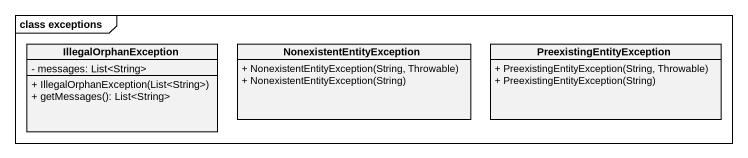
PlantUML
@startuml
mainframe class exceptions
hide circle
hide empty members
skinparam classAttributeIconSize 0
class IllegalOrphanException {
  - messages: List<String>
  + IllegalOrphanException(List<String>)
  + getMessages(): List<String>
}
class NonexistentEntityException {
  + NonexistentEntityException(String, Throwable)
  + NonexistentEntityException(String)
}
class PreexistingEntityException {
  + PreexistingEntityException(String, Throwable)
  + PreexistingEntityException(String)
}
@enduml
